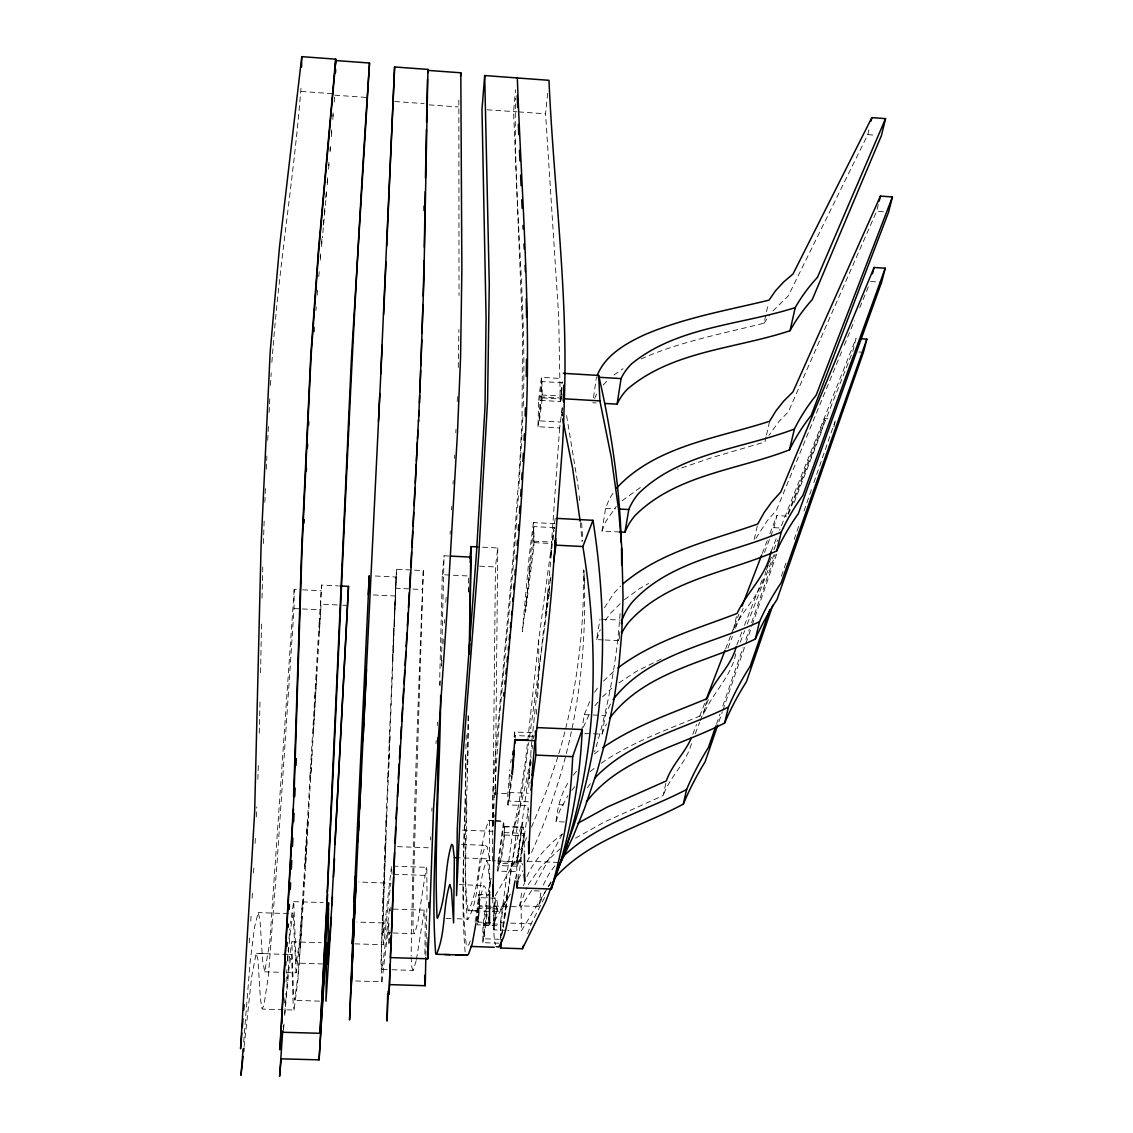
<?xml version="1.0" encoding="UTF-8"?>
<svg xmlns="http://www.w3.org/2000/svg" width="1133" height="1133" viewBox="0 0 1133 1133"><rect width="100%" height="100%" fill="white"/><g stroke="black" fill="none" stroke-linecap="round" stroke-linejoin="round"><path stroke-width="0.75" stroke-dasharray="5 3.75" d="M392.004 874.194L391.536 866.037L383.79 932.686L391.536 932.926M499.016 943.194L482.885 942.656L482.913 925.151L487.091 897.194M499.214 939.271L483.862 938.761L483.876 923.636L487.006 904.431M478.055 922.135L479.217 897.662L496.339 898.271C499.115 906.697 495.886 914.586 494.285 922.673L478.055 922.135L479.741 908.326L479.217 897.662M458.837 100.129L459.035 295.444M477.149 921.497L477.191 908.241L478.848 894.504L490.688 894.914M492.43 861.349L495.433 566.967L497.769 547.961L481.157 547.112M497.769 547.961L495.319 794.658M562.28 407.937L559.631 427.962L537.977 426.716L538.671 400.261L560.254 401.521L558.696 316.589L545.568 113.838L547.777 92.042M244.133 1046.58L251.668 976.745L256.171 953.278L257.927 959.552L260.434 999.037L262.049 1009.007L263.89 1005.467L268.337 976.334L277.089 862.553L294.056 608.548L294.212 589.415L300.981 589.741M424.889 953.958L425.257 920.364L424.337 910.139L389.497 908.949L382.133 969.437L381.339 960.812L382.118 928.253M468.453 591.893L468.694 576.003L442.309 574.686L439.59 684.884M468.722 592.049L468.779 588.523M273.195 345.395C280.148 258.168 294.665 171.692 301.265 84.479M562.804 382.812L541.886 381.566L540.03 396.791L539.45 420.867L560.453 422.071M260.59 672.775L261.567 620.558M423.303 210.795L423.459 202.325M458.242 367.46L458.596 348.596A357.306 11.401 -87.2 0 0 458.879 329.576M465.805 755.711C466.824 818.932 459.219 883.386 466.428 946.168L468.821 944.695L471.654 937.543M465.932 748.842L466.201 735.105M468.085 715.815L466.994 771.757M466.697 800.394C467.32 836.947 463.043 874.634 468.071 910.677L477.602 910.875M468.34 715.773C468.963 783.314 461.782 851.69 467.263 918.976L468.014 919.203C480.463 897.378 476.002 868.884 485.561 845.586L487.218 846.748L489.456 858.913L457.859 857.752M260.009 701.978L259.202 736.294M425.866 955.969L426.376 931.468M426.405 929.711L426.844 908.723M427.028 899.97L426.801 867.354L393.264 866.094M465.564 754.507C466.187 820.674 459.573 887.451 465.252 953.462M388.902 943.846L388.831 923.154L356.782 922.021M523.234 406.096C526.972 303.361 513.348 200.81 515.487 98.231M262.02 598.111L262.842 564.248M319.435 632.186L321.517 585.053L338.385 585.888M449.065 556.02L444.065 555.765L441.388 666.204M389.143 743.46L396.493 569.262L423.289 570.607L414.862 837.315A343.752 10.537 -87.3 0 0 413.488 887.875L412.964 925.633L413.488 931.652L414.678 933.705L417.907 921.88L426.334 867.297M263.423 543.543L264.201 519.296M258.338 765.554L257.729 783.03M389.129 942.911L389.426 933.011M423.289 570.607C418.204 699.075 413.163 827.671 411.137 956.266M383.662 901.995L383.039 927.063L383.79 932.686M382.543 915.62L380.985 962.71L381.906 981.773L353.128 980.895M390.772 910.989L390.899 907.136M522.894 417.326L518.843 488.819M382.246 920.393L383.775 880.978M383.705 896.585L386.877 814.967M457.42 396.635L457.194 403.022M382.841 903.468L384.469 862.539M394.723 613.704L396.125 577.037L374.287 575.946M264.839 502.301L265.519 485.83M384.129 868.898L385.22 843.264M392.443 659.307L396.125 577.037M396.493 569.262L388.35 776.162M384.908 849.07L386.141 819.98M387.783 777.564L389.483 736.422M385.843 825.773L388.038 772.989M386.58 820.264L390.035 735.742M430.398 839.935L430.526 836.777M493.11 826.014L494.257 799.714M493.79 825.674L494.257 814.754M559.631 427.962L550.44 558.073L552.777 540.894M256.355 816.893L256.794 806.823M255.35 838.378L254.925 846.932M266.269 469.289L266.921 455.948M494.356 797.944L499.143 721.466L512.739 572.08M267.7 440.298L268.408 426.376M269.102 412.469L269.81 398.547M270.49 385.333L271.198 372.828M455.806 432.749L455.99 429.237M454.432 458.525L454.616 455.169M253.537 873.005L253.919 866.15M431.815 811.115L431.999 807.942M453.03 484.018L453.214 480.576M252.121 898.214L252.503 891.6M310.159 775.312L304.791 866.079M307.425 820.391L303.488 886.898M309.946 777.38L314.861 695.747M307.312 834.78L312.014 754.337M308.658 813.367L304.565 882.465M311.051 772.097L316.787 674.206M305.698 863.587L307.001 841.762M313.374 732.754L321.078 604.172L341.09 605.135M451.557 509.892L451.755 506.409M492.883 826.354L492.813 793.015L495.248 755.753L512.796 560.849L519.665 465.748L522.058 417.468L522.511 329.037L513.575 111.53L515.557 89.705M495.277 794.941L495.659 788.412M528.247 821.227L528.006 805.69L507.881 804.912L507.796 793.61L509.85 769.661M528.445 801.81L509.085 801.045L510.147 774.83M250.747 921.2L251.144 914.671M314.691 697.248L319.364 619.921M450.127 534.181L450.325 530.811M319.251 623.108L321.517 585.053M303.191 904.545L304.834 876.248M303.686 881.97L300.047 939.583L296.449 971.604L296.081 972.794L286.465 972.468M301.59 929.811L303.616 895.764M300.67 944.256L302.313 916.498M528.686 787.421L529.578 774.349M302.242 904.545L299.523 941.948L296.223 963.022L293.73 901.627L290.402 923.367M301.18 933.875L298.234 977.255L294.127 1010.027L262.644 1009.092M445.821 602.345L446.147 597.261M518.376 495.829L517.554 507.91M284.61 1002.889L285.247 993.556M286.04 981.9L286.876 969.664M287.541 960.048L288.377 947.698M300.401 945.701L297.951 976.179L294.538 1000.283L293.574 995.652L291.832 941.75L321.248 942.727M435.978 743.8L436.205 740.472M437.239 725.488L437.465 722.16M444.419 623.15L444.66 619.638M512.243 775.723L509.085 801.045M619.723 618.505L620.275 610.361M294.212 589.415L269.753 942.557L264.711 971.817L262.615 960.6L259.981 919.684L258.14 912.603L254.514 927.346L250.181 961.492L243.666 1042.063M440.029 685.904L440.397 680.721M441.502 665.085L441.87 659.859M442.975 644.167L443.329 638.941M517.073 514.679L514.198 553.796M271.878 362.39L272.926 348.752M314.351 331.898L314.733 326.927M554.674 527.681L533.884 526.59L533.926 546.092L525.514 612.245L526.576 600.901M284.68 1013.582L289.085 960.033L291.832 941.75M315.994 310.357L316.263 306.986M317.198 295.189L317.75 288.433M283.363 1030.393L284.029 1021.938M332.847 116.302L333.13 112.847M332.805 119.517L333.371 112.564M334.207 102.126L334.632 96.914M283.59 1029.005L284.142 1022.221M512.867 570.409L514.07 555.453M530.796 552.196L533.884 526.59M249.218 942.939L249.642 937.642M284.709 1015.423L288.844 969.508L291.181 954.397L288.731 954.298M530.102 560.538L530.782 552.295M331.431 133.255L331.714 129.884M330.51 146.893L329.93 153.748M331.374 136.654L331.941 129.828M529.408 568.78L530.102 560.637M551.36 553.244L551.601 550.397M529.408 568.879L528.006 584.968M531.774 741.648L528.814 779.037L529.777 772.196M551.346 553.343L548.429 585.988M619.439 621.72C615.828 665.822 607.642 709.584 594.584 751.859M328.641 165.715L328.938 162.274M329.986 150.222L330.284 146.78M328.584 169.171L329.179 162.316M287.485 961.181L290.643 928.536L293.135 913.779L258.14 912.603M325.766 197.864L326.375 191.137M327.14 182.71L327.593 177.654M325.369 205.399L326.601 191.562M327.225 184.651L327.692 179.467M288.986 938.875L289.892 928.621M527.298 592.941L528.006 585.067M318.755 276.594L319.35 270.036M526.59 600.816L527.298 593.026M322.834 232.803L325.058 208.854M442.309 574.686L444.065 555.765M320.228 260.193L320.88 253.339M321.531 246.498L322.508 236.231M323.698 220.114L322.905 228.639M324.35 213.259L324.987 206.39M555.17 518.305L538.671 640.216L525.514 760.909L518.631 805.124L512.513 833.336L500.418 922.744L500.616 941.495M531.915 740.047L543.217 632.71L549.42 587.503M547.678 593.933L548.414 586.087M320.172 257.233L320.483 253.863M321.46 243.765L322.098 237.038M547.664 594.032L546.148 609.582M546.134 609.681L545.78 613.222L549.59 585.407M538.671 400.261L541.432 377.331L561.557 378.535M479.471 905.706L477.135 924.797L494.016 925.378L496.537 906.287L479.471 905.706L478.848 894.504M537.977 426.716L541.843 394.964L541.432 377.331M539.45 420.867L542.268 397.895L541.886 381.566M533.431 522.568L529.111 556.983L522.313 631.718L533.785 541.177L533.431 522.568L555.113 523.715L554.405 528.87M482.885 942.656L487.091 909.572M488.847 895.636L491.056 878.217L487.502 895.665M487.119 914.246L483.862 938.761M489.527 895.297L489.966 891.855L489.144 895.736M497.755 871.05L497.727 863.332L503.689 821.071L504.256 832.628L500.418 861.944L497.755 871.05L516.974 871.744L515.359 879.236M510.742 762.821L511.181 759.393M514.056 737.116L514.722 731.989L533.572 732.782M498.803 861.604L503.378 826.92L523.319 827.118L523.644 835.757L520.614 857.1L517.285 866.221L498.817 865.555L498.803 861.604L517.243 862.27L522.086 827.798L523.319 827.118M505.927 930.306L493.917 929.91L493.861 906.003L494.951 897.563M562.209 401.011L561.09 390.319L562.195 381.821M493.974 908.822L495.319 898.526M560.254 401.521L562.166 386.806M494.285 922.673L494.243 907.335L496.339 898.271M561.232 394.851L562.35 386.254M507.881 804.912L511.748 775.411M504.397 826.396L504.624 835.035L501.82 856.406L498.817 865.555M562.336 412.37L561.883 415.769L562.195 407.724M493.917 929.91L495.248 919.84L511.436 892.195M553.017 539.917L554.179 530.584M501.607 935.476L507.499 892.478L502.925 908.864M549.831 583.679L551.02 574.983M501.82 934.541C508.83 897.478 509.071 857.398 522.795 821.977L516.903 864.04L497.727 863.332M550.369 580.549L550.85 577.079M503.364 927.403L528.771 742.582M529.479 737.399L548.57 598.578M548.811 596.836L549.533 591.582M516.917 879.42L516.719 860.896L531.179 757.467M530.726 765.356L531.207 761.942M504.256 832.628L524.083 833.378L519.934 862.652L520.996 861.731L522.752 864.975M518.234 879.194L528.233 808.82M545.582 891.09A103.273 93.812 19 0 0 538.713 906.485L519.721 905.819L521.959 890.396M593.48 397.626L596.454 377.133M538.713 906.485L541.121 891.076L534.153 890.835M564.291 821.977L556.02 821.666C557.422 807.064 561.317 792.477 569.743 780.283M619.638 531.986L601.991 531.065L605.589 508.306L609.271 499.129L614.525 490.617M416.462 959.41L424.337 910.139M476.242 921.441L480.604 895.934L483.734 885.595L485.278 887.252L487.232 899.942M581.555 731.55L584.331 714.626L590.789 698.863M603.351 639.904L596.652 639.593L600.008 619.114M475.109 921.582C479.67 901.486 479.174 879.59 486.68 860.471L495.518 860.853M584.741 733.391L602.062 734.127L605.305 715.546A112.408 88.19 14.1 0 1 612.202 701.256M605.022 639.989L618.42 640.612L620.204 630.401M416.208 960.713L413.106 970.415L391.607 969.735M572.108 728.179C582.702 676.642 586.243 623.773 583.977 571.244M575.437 838.179L604.597 821.892L663.187 795.55L665.949 782.563M641.122 358.934C680.253 341.43 722.741 333.711 764.053 323.174L768.259 303.46M571.372 731.592C562.591 773.357 549.066 814.117 531.278 852.922M601.297 763.189C632.497 741.534 668.867 729.312 703.522 714.498L706.383 701.78M766.12 436.771L764.945 441.955L712.586 457.392L677.605 469.289M766.503 435.044L769.619 421.249M736.408 616.55L733.136 630.699C742.2 609.696 761.064 594.867 765.696 571.683M754.21 539.393L757.765 523.97M764.52 552.422L773.966 527.681L776.856 515.572L786.812 516.11M772.904 310.938L788.115 296.152L867.779 134.643L868.997 129.544M827.996 418.743L824.866 418.559L821.722 431.149L793.709 503.718M878.316 204.549L876.63 211.304L886.87 211.998M833.817 427.056L835.418 420.768M354.884 943.86L383.605 944.724L390.843 883.301L358.708 881.998M558.824 753.686C576.47 694.246 584.26 632.101 583.651 570.168M512.513 833.336L519.934 807.702A2342.874 1122.222 23 0 0 530.995 755.81M557.833 756.929L546.035 791.967L530.895 828.634M519.721 905.819L526.831 887.578M523.517 885.737L524.551 882.635M556.02 821.666L559.617 810.931L567.874 795.72M718.903 721.763L722.344 711.765M722.925 710.094L745.316 645.045M745.896 643.374L751.632 626.705M752.213 625.034L776.898 553.315M583.339 727.301L589.146 714.541M716.495 724.185L719.951 714.201M722.84 705.873L742.979 647.637M745.868 639.324L749.324 629.339M751.618 622.683L775.227 554.462M781.416 576.159L786.047 562.804M794.148 539.421L798.779 526.066M803.991 511.04L811.511 489.329M813.82 482.658L835.233 420.867M527.652 933.762L531.15 923.777L545.469 895.764M596.652 639.593L600.263 629.636M691.47 743.673C686.272 763.146 669.844 776.572 663.187 795.55M695.251 733.773L699.656 722.245M700.279 720.588L708.465 699.16M727.995 648.048L732.4 636.505M735.544 628.263L743.106 608.478M692.759 734.326L696.554 724.454M699.712 716.226L704.783 703.069M725.644 648.798L730.7 635.641M731.337 633.998L738.914 614.256M762.311 553.4L767.367 540.243M769.902 533.671L776.856 515.572M735.784 653.798C730.997 677.279 712.402 692.957 703.522 714.498M740.231 642.255L744.693 630.713M747.242 624.113L773.981 554.844M736.861 644.946L741.973 631.832M744.523 625.26L762.367 579.331M767.48 566.203L769.392 561.288M773.853 549.802L777.677 539.959M787.874 513.716L824.866 418.559M601.991 531.065L605.673 521.718L616.253 506.423M766.347 570.041L772.182 555.255M788.412 514.198L852.682 351.627L856.038 338.427L779.575 530.258M771.077 551.573L776.955 536.815M841.621 351.782L776.417 510.332L767.452 520.429L755.796 538.501M844.312 345.239L854.395 320.724M859.777 307.652L868.515 286.408M381.906 981.773L388.831 923.154M875.922 212.919L788.299 411.93L779.15 421.235L768.953 435.27M594.655 398.462L596.581 394.171M527.114 861.816L529.89 855.882M526.987 876.616C534.45 859.338 547.806 845.374 562.421 833.86M562.209 834.37L534.125 886.233M526.76 837.57L513.561 863.813L495.178 895.877M518.362 879.321L522.809 870.611M548.485 886.247L550.85 881.941M604.47 607.77L613.859 593.225L620.686 586.03M546.913 889.108L521.378 930.816L507.641 930.363M528.233 884.646L540.583 867.099L560.014 848.9M531.589 890.425L521.095 906.938L521.378 930.816M764.053 323.174L769.675 314.903M594.613 692.305L597.969 687.434M605.334 620.374L610.475 613.335L623.192 600.731M548.245 886.757L551.374 882.508M554.873 865.853L550.666 871.489A103.811 93.274 18 0 0 543.189 885.567M590.449 783.668L588.31 786.415A107.706 91.192 16 0 0 586.469 789.219M571.683 790.48L574.913 786.5M573.312 775.156L576.541 771.191M594.867 705.774L600.377 699.373M603.492 681.117L615.077 670.056M603.223 385.022L607.798 380.136M493.733 820.703L488.748 820.519C477.616 848.886 481.256 882.055 468.85 910.224L468.071 910.677L498.18 911.683L500.446 909.771L503.718 902.42L500.545 925.732L482.913 925.151M622.116 500.772L641.958 486.34M602.572 696.809L611.891 688.184M624.396 599.697L639.522 588.664L648.657 583.453M613.987 375.009L623.037 368.707M590.222 771.573L595.646 767.183M594.372 753.997L599.839 749.649M618.873 682.916L636.307 671.458L661.261 658.967M293.73 901.627L323.174 902.548M520.996 861.731L497.231 860.91M264.711 971.817L281.635 972.326M264.584 953.533L256.171 953.278L291.563 954.751L293.192 1005.283L294.127 1010.027M319.478 1001.161L294.538 1000.283M322.919 963.985L296.223 963.022M382.133 969.437L389.879 969.678M446.062 918.367L451.614 918.566M500.418 922.744L503.831 922.857M510.657 923.083L531.15 923.777M483.876 923.636L500.843 924.216L500.913 937.642M393.264 932.983L414.678 933.705M459.177 884.59L484.542 885.609M493.861 906.003L521.095 906.938M478.098 906.782L494.243 907.335M477.191 908.241L497.585 908.949M495.39 820.759L503.689 821.071M397.4 846.634L428.331 847.781M516.719 860.896L525.457 861.222M527.199 861.278L560.41 862.496M393.689 874.251L427.538 875.469M488.748 820.519L494.342 821M495.985 821.071L504.185 821.383M504.567 826.552L523.531 827.274M462.335 830.149L492.883 831.31M504.624 835.035L523.644 835.757M461.485 844.397L486.383 845.36M509.014 792.491L528.318 793.27M492.813 793.015L507.796 793.61M558.696 804.713L567.038 805.053M457.151 918.75L468.014 919.203M584.331 714.626L605.305 715.546M533.261 736.308L515.175 735.529L515.203 738.234M302.667 589.826L321.262 590.732M373.281 594.938L394.879 595.986M342.761 605.206L347.76 605.447M601.694 619.199L620.303 620.091M294.056 608.548L300.741 608.874M302.412 608.959L320.809 609.837M479.656 566.16L495.433 566.967M395.247 588.197L411.152 588.976M412.922 589.061L421.759 589.5M533.785 541.177L552.253 542.126M534.195 542.636L551.629 543.543M605.589 508.306L615.531 508.83M773.966 527.681L783.866 528.205M541.843 394.964L562.124 396.153M540.03 396.791L561.954 398.08M542.268 397.895L561.571 399.028M592.729 402.739L596.213 402.951M858.828 352.009L863.431 352.292M870.526 281.494L881.601 282.216M301.137 91.433L332.918 93.727M334.773 95.172L368.112 97.565M867.779 134.643L874.591 135.124M394.638 101.488L424.11 103.613M429.095 104.859L458.355 106.955M487.091 109.802L516.945 111.785M518.631 111.898L545.568 113.838M296.081 972.794L293.135 913.779M383.605 944.724L382.642 932.261L384.172 886.856A344.29 5.651 -87.3 0 1 386.041 836.239M486.68 860.471L488.054 863.7L489.47 880.171M498.18 911.683L496.537 906.287M413.106 970.415L411.846 967.256L411.152 957.81M389.497 908.949L389.766 910.62M561.741 411.152L562.959 416.477M561.09 390.319L562.18 395.148M566.585 415.584L577.674 482.927M577.858 484.542L578.425 489.399M579.19 495.872L579.671 500.659M580.294 522.78L582.093 541.815M581.64 522.823L582.744 540.753M583.877 569.927L584.401 583.368M492.685 898.03L493.861 932.558A97.905 6.246 -87.6 0 0 495.418 944.738M524.083 833.378L524.338 852.257M517.243 862.27L517.285 866.221M514.722 731.989L514.793 738.291M538.671 640.216L538.798 667.479A2342.874 1122.222 23 0 1 537.382 700.86M489.414 820.816L489.484 895.948M536.73 709.357A2342.874 1122.222 23 0 1 536.277 714.413M534.025 734.963A2342.874 1122.222 23 0 1 533.572 738.461M532.595 745.443A2342.874 1122.222 23 0 1 532.085 748.913M602.062 734.127A111.388 88.997 14.5 0 1 606.495 723.959M618.42 640.612A116.826 85.556 12.8 0 1 619.907 636.873"/><path stroke-width="1.5" d="M621.705 565.254L621.507 548.004M427.722 70.373L460.805 72.795L461.867 269.994L460.565 357.277L457.491 432.622L447.804 599.527L433.528 809.047L429.251 927.077A52.954 1.784 -87.5 0 1 428.302 949.426L427.807 958.787L390.29 957.583L390.758 948.208A53.039 0.963 -87.4 0 0 391.352 935.561M440.638 695.435C440.241 769.519 433.911 843.972 437.055 917.957L437.607 918.169C447.379 895.226 444.079 868.175 451.6 844.312L452.832 845.473L454.347 857.624L453.597 922.942L451.43 889.66L449.744 884.391C442.621 906.924 445.963 932.728 436.517 954.241L435.681 953.859C430.498 885.694 438.499 816.454 437.947 748.092L438.216 737.512M526.505 359.218L526.264 376.383M450.736 556.105L470.733 557.11L469.189 653.727M477.829 546.942L471.186 546.602L469.685 640.159M301.576 67.088L301.775 56.65L335.694 59.157L335.552 64.354M425.215 191.534L424.323 247.235M469.444 654.223L469.629 643.671M425.456 178.164L426.419 129.219M426.56 122.265L427.523 79.013M424.054 260.732L423.175 296.195M390.064 984.634L425.243 985.71L425.824 957.711M427.807 958.787L428.246 937.657M428.841 907.717L428.954 902.435M387.656 994.052L387.089 1021.045L388.081 991.248M380.745 373.862L394.61 66.974L427.934 69.425L423.855 280.205L419.493 403.008M335.297 73.036L335.396 69.566M335.439 72.668L335.552 69.198M422.935 304.579L422.028 333.074M390.064 964.31L389.072 994.292L395.686 827.345M393.59 876.815L391.763 925.831A53.039 0.963 -87.4 0 1 391.48 932.686M421.816 339.773L420.881 365.407M525.16 415.967L525.457 407.88M296.039 765.37L296.294 758.572M340.07 585.959L348.497 586.384L331.714 905.564M393.703 873.444L394.539 852.455M304.041 523.12L304.182 519.622M293.56 797.051L301.732 547.027L310.867 354.105L318.515 249.557L335.694 59.157M281.168 1030.492L279.837 1049.866L294.127 792.477L302.001 549.406L310.98 357.504L318.642 251.951L335.807 60.545L369.528 63.023C347.349 386.155 338.116 709.952 319.959 1033.31L281.055 1032.205L293.461 808.721M420.683 370.562L419.762 392.202M294.778 796.485L295.147 788.03M394.61 66.974L386.707 246.173M293.659 821.68L294.042 813.31M353.241 918.736L352.292 943.704L355.804 882.055L349.559 1019.955L355.181 876.786M356.385 874.818L350.947 993.145L358.24 835.503M383.634 314.436L385.999 261.95M292.881 838.123L292.47 846.563M353.907 902.477L369.259 575.706L368.296 594.698M358.056 841.663L358.906 821.637M378.493 421.405L379.824 393.548M382.218 345.126L359.614 809.387M395.219 843.051L397.966 784.263M418.587 421.788L419.607 395.53M307.454 447.733L307.624 444.263M308.573 425.158L308.743 421.688M306.292 471.47L306.462 468.141M358.58 830.815L361.215 774.094M362.985 740.642L366.526 669.334M418.459 419.861L411.109 566.684L397.57 796.726M418.629 416.349L418.884 411.095M291.762 860.584L291.323 869.209M327.253 892.832L351.329 359.912L369.528 63.023M327.635 894.178L319.959 1033.31M416.222 464.431L415.259 483.125M416.392 461.046L417.355 442.352M417.525 438.924L417.95 430.384M290.6 882.876L290.246 889.603M334.986 844.439L348.497 586.384M333.541 877.268L334.532 858.446M396.111 818.918L396.692 807.617M414.083 505.53L414.99 488.295M524.055 440.227L524.395 433.67M289.17 909.417L289.439 904.46M332.507 896.77L327.72 964.027L328.612 902.817L327.904 908.213L319.081 1059.851L280.8 1058.817M331.388 917.489L325.978 1001.218L326.701 942.883L326.304 945.333L319.081 1059.851M412.695 531.476L411.86 546.956M412.964 526.279L413.715 512.428M409.31 592.545L408.446 607.727M409.608 587.446L410.458 572.179M410.741 567.123L411.576 551.998M288.164 927.29L288.349 924.075M398.264 778.966L399.142 763.996M407.384 626.223L408.163 612.769M399.425 758.968L400.246 745.316M405.869 651.815L405.076 665.354M406.18 646.688L406.974 633.035M522.865 461.428L523.347 453.313M427.722 72.866L427.934 69.425M400.657 738.504L401.379 726.522M401.691 721.381L402.512 707.7M402.824 702.559L403.66 688.878M403.957 683.836L404.764 670.396M521.109 489.399L520.656 496.084M521.746 479.471L522.171 472.858M281.664 1023.453L281.905 1019.927M285.658 965.302L285.898 961.79M286.946 946.423L287.23 942.401M282.712 1030.874L279.61 1076.35L281.111 1059.143M519.481 513.022L519.948 506.253M460.565 76.208L460.805 72.795M512.343 774.42L514.212 750.782M517.158 545.299L517.54 540.186M518.291 529.989L518.659 524.891M532.425 774.519L528.729 854.013L528.544 841.932M511.974 773.683L514.807 739.877L535.427 740.741L545.936 647.453A360.861 25.464 -86.9 0 0 551.771 588.99L562.591 444.263A119.588 9.376 -86.9 0 0 564.305 400.317C568.313 293.348 553.669 187.002 548.967 80.316L484.697 75.543L481.992 109.434L486.071 317.382L485.009 407.059L476.554 551.87L460.366 764.959L457.25 829.951L456.542 895.651L462.689 759.79L478.919 552.196L487.587 400.685L489.272 284.525L484.697 75.543M531.944 775.213L534.974 740.415M514.892 574.969L515.303 569.672M516.124 559.093L516.407 555.552M243.099 1049.059L240.975 1075.33L243.085 1056.466M241.853 1032.914L240.564 1048.79L254.628 812.545L261.1 544.959L270.192 351.669L279.497 247.036L301.775 56.65M242.292 1027.617L243.014 1018.794M243.737 1009.97L244.162 1004.688M512.725 601.311L513.022 597.813M513.745 589.033L514.184 583.764M554.844 547.168L555.028 540.512M510.374 627.909L510.813 622.966M511.549 614.723L511.847 611.423M514.864 743.432L515.218 739.58L528.389 740.132M508.25 650.2L508.575 646.759M509.227 639.904L509.723 634.763M505.856 673.908L506.366 668.824M507.046 662.054L507.57 656.97M503.604 695.931L503.944 692.546M504.808 684.077L505.162 680.692M243.609 1051.523L243.963 1048.223M469.883 558.711L471.186 546.602M470.181 562.265L470.733 557.11M512.711 754.55L513.15 751.094M563.682 402.187L563.682 385.206M554.901 547.522L555.623 542.31M556.898 518.39L592.97 520.302L582.872 546.545C591.709 600.405 595.236 655.171 591.922 709.669A2348.029 1131.357 22.6 0 1 564.517 852.469L545.653 901.741L522.412 948.732L500.531 948.024L501.707 939.441M553.57 562.195L555.921 545.157L555.722 538.444M531.207 783.172L531.689 779.716M537.099 727.598L582.249 729.539A2395.941 1131.187 22.2 0 1 560.41 862.496L551.289 889.051L517.002 887.833L517.979 880.922M530.881 790.126L535.867 755.116L535.427 730.969M604.909 403.461L617.088 404.169L621.068 378.592A135.096 73.56 9.4 0 1 631.747 363.693C677.647 326.375 740.869 325.058 795.239 307.595A553.343 278.973 16.7 0 1 817.445 277.358M475.973 923.112L472.249 943.732L468.439 954.368L467.136 955.218L455.65 954.864M619.638 531.986L624.934 532.269L628.787 509.538A125.593 79.678 10.8 0 1 638.899 493.195C680.366 452.775 742.512 448.767 794.403 429.039A513.461 301.93 19.4 0 1 816.114 395.261L892.436 196.93L880.426 196.108L792.958 391.891L783.809 400.983L775.992 410.783L769.619 421.249C717.401 438.344 655.894 445.765 616.678 488.011M621.394 623.575L622.003 620.176A118.129 84.536 12.4 0 1 631.803 602.671C669.985 560.155 731.153 553.584 781.274 532.071A481.922 320.186 22.4 0 1 802.872 495.39L885.241 268.209L874.095 267.487L780.764 492.019L771.8 501.947L764.095 512.612L757.765 523.97C711.68 540.314 661.091 551.261 623.023 583.821M515.033 880.908L508.108 918.608A328.173 21.286 -87.3 0 1 503.59 937.175L500.135 945.049L498.364 946.976L496.212 946.636M554.519 878.259C588.211 840.148 639.848 827.345 683.312 804.133L686.612 789.489C645.017 811.299 596.85 823.663 562.464 857.171M617.088 404.169A133.043 75.302 9.6 0 1 627.71 388.874C672.79 350.692 735.997 348.766 790.027 330.709L795.239 307.595M586.483 801.782C620.02 758.119 677.916 746.973 724.653 723.024L728.434 707.077A437.522 344.729 29.6 0 1 750.159 666.317L769.831 609.554M624.934 532.269A123.95 80.995 11.1 0 1 635.018 515.614C675.82 474.6 737.88 470.011 789.474 449.829L794.403 429.039M871.022 121.033L871.844 117.634L885.553 118.625L881.403 135.62L812.29 299.551A544.406 285.629 17.2 0 0 790.013 330.709M609.823 718.294A111.388 88.997 14.5 0 1 611.678 715.574C646.915 671.501 706.865 662.224 755.314 639.069L759.521 621.705A457.59 333.796 25.6 0 1 781.147 582.787L866.858 339.107L860.669 338.725M621.635 633.248A116.826 85.556 12.8 0 1 628.206 622.881C665.822 579.969 726.848 572.859 776.686 550.978L781.274 532.071M879.166 201.164L880.426 196.108M872.509 273.719L874.095 267.487M892.436 196.93L888.569 212.112L811.242 415.315A506.352 306.958 20 0 0 789.474 449.829M866.858 339.107L863.431 352.292L776.955 599.669A453.257 336.756 26.5 0 0 755.314 639.069M885.241 268.209L881.601 282.216L798.312 513.702A476.342 324.024 23.1 0 0 776.686 550.978M717.755 725.106L705.123 761.801A418.544 353.808 35.4 0 0 683.312 804.133M772.819 605.178L746.378 681.868A434.307 347.01 30.6 0 0 724.653 723.024M715.929 725.842L708.437 747.468A420.796 352.066 34.1 0 0 686.612 789.489M522.412 948.732L523.573 945.404M551.289 889.051A2446.034 1131.952 21.9 0 0 572.675 756.646L582.249 729.539M564.956 850.571L573.34 827.062A2302.199 1130.083 22.9 0 0 601.141 683.751C604.64 629.169 601.467 574.289 592.97 520.302M691.498 737.611C685.026 752.963 671.855 764.817 666.303 780.934L607.288 807.064L577.929 823.224M706.043 699.783L725.007 650.441M742.073 606.042L761.673 555.057M736.223 646.589C731.337 666.516 714.116 679.517 707.105 698.594C671.685 713.436 634.537 725.672 602.714 747.738M771.077 551.573C766.305 575.932 747.143 591.695 737.13 613.392C696.483 629.141 653.075 641.193 617.896 667.974M557.733 868.416L564.404 852.143M817.445 277.358L885.553 118.625M597.091 375.731C604.98 355.55 624.991 343.922 643.657 335.156C683.638 317.835 726.862 310.385 768.967 300.174L775.51 290.799L783.554 282.06L793.029 273.974L871.844 117.634M557.719 868.898L573.256 836.154L584.557 808.381L597.573 769.93L605.702 739.948L614.242 698.339L618.845 665.85L621.805 632.172L623.037 597.233L621.847 548.57L618.689 510.402L611.268 457.123L599.895 400.884L598.677 375.448L563.299 373.338M594.726 778.159C630.387 740.571 683.44 729.355 728.434 707.077M759.521 621.705C710.816 644.564 650.668 653.373 614.964 697.177A112.408 88.19 14.1 0 0 613.095 699.882M444.547 954.496L463.964 955.119M494.3 947.287L470.861 946.437M436.517 954.241L450.098 954.68M454.347 857.624L457.859 857.752M535.867 755.116L572.675 756.646M555.921 545.157L582.872 546.545M618.845 509.014L628.787 509.538M564.135 398.788L599.895 400.884M598.21 377.232L621.068 378.592M466.017 954.836L467.136 955.218M562.619 418.969L572.647 468.453L580.138 521.194M598.677 375.448C611.296 430.356 619.581 486.397 621.337 542.749M425.243 985.71L424.988 984.265A53.124 1.799 -87.5 0 1 424.691 975.286M488.889 917.234L489.513 924.16L489.484 895.948M524.126 874.237L524.721 881.432L524.367 853.97M522.979 225.509L523.163 228.866M523.998 243.949L524.267 248.963M521.718 199.776L522.143 208.359M525.103 265.349L525.415 271.793M519.481 150.335L519.962 160.928M520.599 175.048L521.081 185.642M518.362 124.432L518.772 134.586M517.314 77.936C522.016 208.628 533.855 339.518 523.092 470.252C515.657 612.698 494.427 754.125 493.025 896.925L492.997 884.845M517.243 95.328L517.668 107.493M526.264 298.8L526.548 317.382M516.931 881.106L517.002 887.833M500.517 944.653L500.531 948.024"/></g></svg>
